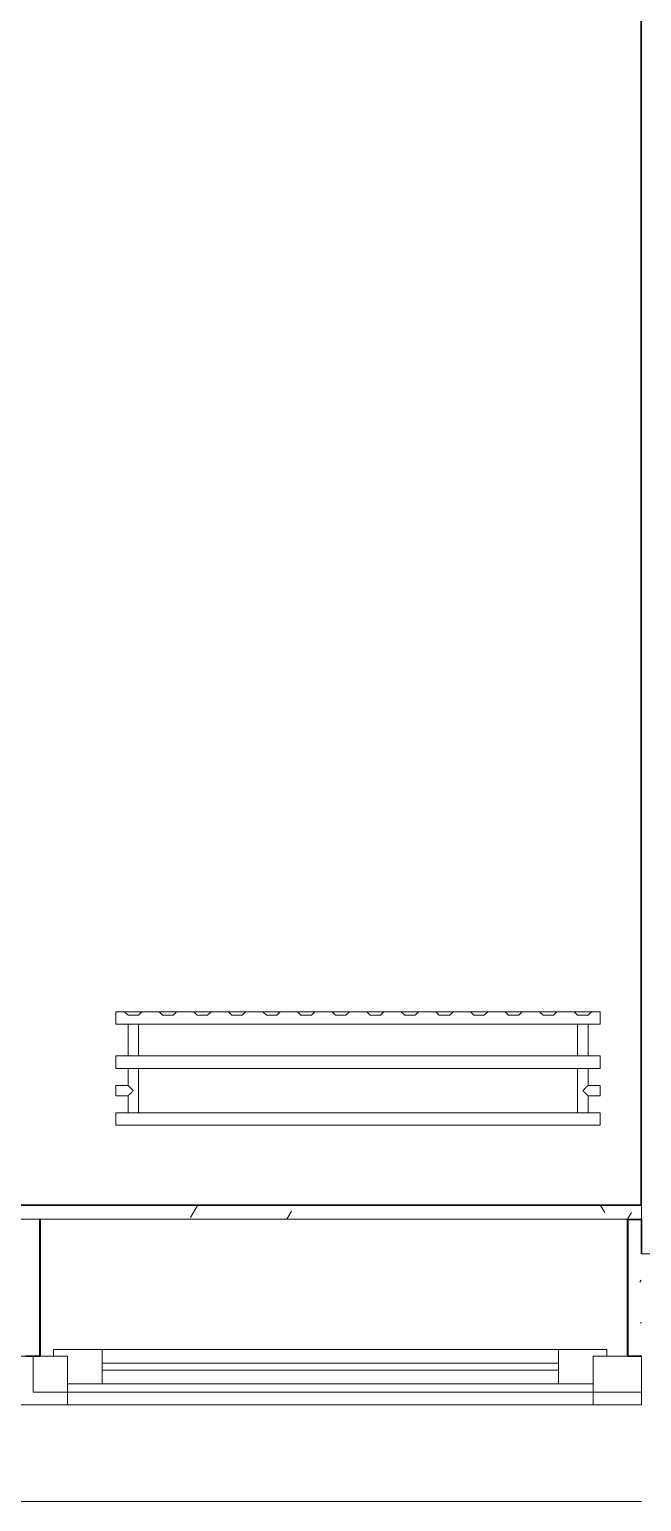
# Model space of a CAD drawing. Header units: millimetres. Extents: x 3914 to 443608, y -156176 to 78197.
# Drawn here: x 406465 to 407350, y -146235 to -144107 of the extents above; entities that cross this region are included whole.
import ezdxf

# ---------------------------------------------------------------- set-up
doc = ezdxf.new("R2010")
doc.units = ezdxf.units.MM
for name, color, linetype, lineweight in [('A-FLOR', 7, 'Continuous', 9), ('A-GLAZ', 7, 'Continuous', 9), ('A-GLAZ-1', 7, 'Continuous', 5), ('A-WALL', 7, 'Continuous', 5), ('A-WALL-1', 7, 'Continuous', 35), ('I-WALL', 7, 'Continuous', 5)]:
    doc.layers.add(name, color=color, linetype=linetype, lineweight=lineweight)
doc.layers.add('A-WALL-FNSH-1', color=9, linetype='Continuous', lineweight=5, true_color=0x808080)
doc.layers.add('M-EQPM-1', color=7, linetype='Continuous', lineweight=9, true_color=0xb2b2b2)
pattern_1 = [(0, (315419.7, -145976.68), (243.84, 60.96), [20.117, -162.763, 20.117, -162.763, -975.36]), (0, (315419.7, -145976.68), (243.84, 60.96), [-365.76, 20.117, -345.643, 20.117, -162.763, -426.72]), (0, (315419.7, -145976.68), (243.84, 60.96), [-914.4, 20.117, -101.803, 20.117, -284.683]), (120, (315511.14, -145946.2), (-174.71291, 180.691634), [20.117, -162.763, 20.117, -162.763, -975.36]), (120, (315511.14, -145946.2), (-174.71291, 180.691634), [-365.76, 20.117, -345.643, 20.117, -162.763, -426.72]), (120, (315511.14, -145946.2), (-174.71291, 180.691634), [-914.4, 20.117, -101.803, 20.117, -284.683]), (240, (315541.62, -145824.28), (-69.12709, -241.651634), [20.117, -162.763, 20.117, -162.763, -975.36]), (240, (315541.62, -145824.28), (-69.12709, -241.651634), [-365.76, 20.117, -345.643, 20.117, -162.763, -426.72]), (240, (315541.62, -145824.28), (-69.12709, -241.651634), [-914.4, 20.117, -101.803, 20.117, -284.683])]

# ---------------------------------------------------------------- blocks, each defined once
blk = doc.blocks.new('120_Окно_СКБ_1Ст - 120_Окно_СКБ_1Ст 900х2500_h_ с форточкой-V551-Объем проектирования 3 этажа')
at = {"layer": 'A-GLAZ'}
for p, q in [((-450, -127), (-450, -57)), ((-450, -57), (-380, -57)), ((-380, -57), (-380, -127)), ((380, -127), (380, -57)), ((380, -57), (450, -57)), ((450, -57), (450, -127)), ((380, -87), (-380, -87)), ((-380, -87), (-380, -127)), ((-330, -137), (-330, -87)), ((330, -137), (330, -87)), ((380, -127), (380, -87)), ((-380, -127), (-450, -127)), ((-380, -127), (-400, -127)), ((-400, -127), (-400, -137)), ((450, -127), (380, -127)), ((400, -127), (380, -127)), ((400, -137), (400, -127)), ((-400, -137), (400, -137)), ((400, -137), (-400, -137))]:
    blk.add_line(p, q, dxfattribs=at)
at = {"layer": 'A-GLAZ-1'}
for p, q in [((450, -57), (-450, -57)), ((-430, -127), (-400, -127)), ((-330, -107), (330, -107)), ((330, -117), (-330, -117)), ((400, -127), (420, -127)), ((440, -127), (450, -127))]:
    blk.add_line(p, q, dxfattribs=at)
blk = doc.blocks.new('radiator_prado_classic_z_tip_30_po exemplyaru - Classic Z Тип 30-300-V694-Объем проектирования 3 этажа')
at = {"layer": 'M-EQPM-1'}
for p, q in [((0, 228), (0, 210)), ((700, 228), (0, 228)), ((0, 210), (0, 228)), ((0, 228), (12.5, 228)), ((12.5, 228), (37.5, 228)), ((37.5, 228), (12.5, 228)), ((12.5, 228), (37.5, 228)), ((12.5, 228), (17.5, 223)), ((12.5, 228), (17.5, 223)), ((32.5, 223), (17.5, 223)), ((17.5, 223), (32.5, 223)), ((32.5, 223), (37.5, 228)), ((37.5, 228), (32.5, 223)), ((37.5, 228), (62.5, 228)), ((62.5, 228), (87.5, 228)), ((87.5, 228), (62.5, 228)), ((62.5, 228), (87.5, 228)), ((62.5, 228), (67.5, 223)), ((62.5, 228), (67.5, 223)), ((82.5, 223), (67.5, 223)), ((67.5, 223), (82.5, 223)), ((82.5, 223), (87.5, 228)), ((87.5, 228), (82.5, 223)), ((87.5, 228), (112.5, 228)), ((112.5, 228), (137.5, 228)), ((137.5, 228), (112.5, 228)), ((112.5, 228), (137.5, 228)), ((112.5, 228), (117.5, 223)), ((112.5, 228), (117.5, 223)), ((132.5, 223), (117.5, 223)), ((117.5, 223), (132.5, 223)), ((132.5, 223), (137.5, 228)), ((137.5, 228), (132.5, 223)), ((137.5, 228), (162.5, 228)), ((162.5, 228), (187.5, 228)), ((187.5, 228), (162.5, 228)), ((162.5, 228), (187.5, 228)), ((162.5, 228), (167.5, 223)), ((162.5, 228), (167.5, 223)), ((182.5, 223), (167.5, 223)), ((167.5, 223), (182.5, 223)), ((182.5, 223), (187.5, 228)), ((187.5, 228), (182.5, 223)), ((187.5, 228), (212.5, 228)), ((212.5, 228), (237.5, 228)), ((237.5, 228), (212.5, 228)), ((212.5, 228), (237.5, 228)), ((212.5, 228), (217.5, 223)), ((212.5, 228), (217.5, 223)), ((232.5, 223), (217.5, 223)), ((217.5, 223), (232.5, 223)), ((232.5, 223), (237.5, 228)), ((237.5, 228), (232.5, 223)), ((237.5, 228), (262.5, 228)), ((262.5, 228), (287.5, 228)), ((287.5, 228), (262.5, 228)), ((262.5, 228), (287.5, 228)), ((262.5, 228), (267.5, 223)), ((262.5, 228), (267.5, 223)), ((282.5, 223), (267.5, 223)), ((267.5, 223), (282.5, 223)), ((282.5, 223), (287.5, 228)), ((287.5, 228), (282.5, 223)), ((287.5, 228), (312.5, 228)), ((312.5, 228), (337.5, 228)), ((337.5, 228), (312.5, 228)), ((312.5, 228), (337.5, 228)), ((312.5, 228), (317.5, 223)), ((312.5, 228), (317.5, 223)), ((332.5, 223), (317.5, 223)), ((317.5, 223), (332.5, 223)), ((332.5, 223), (337.5, 228)), ((337.5, 228), (332.5, 223)), ((337.5, 228), (362.5, 228)), ((362.5, 228), (387.5, 228)), ((387.5, 228), (362.5, 228)), ((362.5, 228), (387.5, 228)), ((362.5, 228), (367.5, 223)), ((362.5, 228), (367.5, 223)), ((382.5, 223), (367.5, 223)), ((367.5, 223), (382.5, 223)), ((382.5, 223), (387.5, 228)), ((387.5, 228), (382.5, 223)), ((387.5, 228), (412.5, 228)), ((412.5, 228), (437.5, 228)), ((437.5, 228), (412.5, 228)), ((412.5, 228), (437.5, 228)), ((412.5, 228), (417.5, 223)), ((412.5, 228), (417.5, 223)), ((432.5, 223), (417.5, 223)), ((417.5, 223), (432.5, 223)), ((432.5, 223), (437.5, 228)), ((437.5, 228), (432.5, 223)), ((437.5, 228), (462.5, 228)), ((462.5, 228), (487.5, 228)), ((487.5, 228), (462.5, 228)), ((462.5, 228), (487.5, 228)), ((462.5, 228), (467.5, 223)), ((462.5, 228), (467.5, 223)), ((482.5, 223), (467.5, 223)), ((467.5, 223), (482.5, 223)), ((482.5, 223), (487.5, 228)), ((487.5, 228), (482.5, 223)), ((487.5, 228), (512.5, 228)), ((512.5, 228), (537.5, 228)), ((537.5, 228), (512.5, 228)), ((512.5, 228), (537.5, 228)), ((512.5, 228), (517.5, 223)), ((512.5, 228), (517.5, 223)), ((532.5, 223), (517.5, 223)), ((517.5, 223), (532.5, 223)), ((532.5, 223), (537.5, 228)), ((537.5, 228), (532.5, 223)), ((537.5, 228), (562.5, 228)), ((562.5, 228), (587.5, 228)), ((587.5, 228), (562.5, 228)), ((562.5, 228), (587.5, 228)), ((562.5, 228), (567.5, 223)), ((562.5, 228), (567.5, 223)), ((582.5, 223), (567.5, 223)), ((567.5, 223), (582.5, 223)), ((582.5, 223), (587.5, 228)), ((587.5, 228), (582.5, 223)), ((587.5, 228), (612.5, 228)), ((612.5, 228), (637.5, 228)), ((637.5, 228), (612.5, 228)), ((612.5, 228), (637.5, 228)), ((612.5, 228), (617.5, 223)), ((612.5, 228), (617.5, 223)), ((632.5, 223), (617.5, 223)), ((617.5, 223), (632.5, 223)), ((632.5, 223), (637.5, 228)), ((637.5, 228), (632.5, 223)), ((637.5, 228), (662.5, 228)), ((662.5, 228), (687.5, 228)), ((687.5, 228), (662.5, 228)), ((662.5, 228), (687.5, 228)), ((662.5, 228), (667.5, 223)), ((662.5, 228), (667.5, 223)), ((682.5, 223), (667.5, 223)), ((667.5, 223), (682.5, 223)), ((682.5, 223), (687.5, 228)), ((687.5, 228), (682.5, 223)), ((687.5, 228), (700, 228)), ((700, 210), (700, 228)), ((700, 228), (700, 210)), ((0, 210), (700, 210)), ((17.8, 210), (0, 210)), ((17.5, 210), (17.5, 164)), ((17.5, 210), (17.5, 164)), ((17.8, 210), (17.5, 210)), ((17.5, 210), (17.8, 210)), ((17.8, 210), (17.5, 210)), ((17.5, 210), (32.5, 210)), ((32.2, 210), (17.8, 210)), ((17.8, 210), (19.7, 210)), ((28.7, 210), (17.8, 210)), ((19.7, 210), (28.7, 210)), ((28.7, 210), (32.2, 210)), ((32.2, 210), (28.7, 210)), ((32.5, 210), (32.2, 210)), ((32.2, 210), (32.5, 210)), ((32.5, 210), (32.2, 210)), ((667.8, 210), (32.2, 210)), ((32.5, 164), (32.5, 210)), ((32.5, 164), (32.5, 210)), ((667.5, 210), (667.5, 164)), ((667.5, 210), (667.5, 164)), ((667.8, 210), (667.5, 210)), ((667.5, 210), (682.5, 210)), ((667.8, 210), (667.5, 210)), ((667.5, 210), (667.8, 210)), ((668.5, 210), (667.8, 210)), ((682.2, 210), (667.8, 210)), ((667.8, 210), (669.7, 210)), ((671.2, 210), (668.5, 210)), ((669.7, 210), (673.1, 210)), ((682.2, 210), (671.2, 210)), ((673.1, 210), (678.7, 210)), ((678.7, 210), (682.2, 210)), ((682.5, 210), (682.2, 210)), ((682.5, 210), (682.2, 210)), ((682.2, 210), (682.5, 210)), ((700, 210), (682.2, 210)), ((682.5, 164), (682.5, 210)), ((682.5, 164), (682.5, 210)), ((700, 164), (0, 164)), ((0, 164), (0, 146)), ((0, 146), (0, 164)), ((0, 164), (17.8, 164)), ((17.8, 164), (17.5, 164)), ((17.5, 164), (17.8, 164)), ((17.8, 164), (17.5, 164)), ((17.5, 164), (32.5, 164)), ((30.3, 164), (17.8, 164)), ((17.8, 164), (28.7, 164)), ((19.7, 164), (17.8, 164)), ((32.2, 164), (19.7, 164)), ((28.7, 164), (32.2, 164)), ((32.2, 164), (30.3, 164)), ((32.5, 164), (32.2, 164)), ((32.2, 164), (32.5, 164)), ((32.5, 164), (32.2, 164)), ((32.2, 164), (667.8, 164)), ((667.8, 164), (667.5, 164)), ((667.5, 164), (682.5, 164)), ((667.8, 164), (667.5, 164)), ((667.5, 164), (667.8, 164)), ((682.2, 164), (667.8, 164)), ((682.2, 164), (667.8, 164)), ((667.8, 164), (681.5, 164)), ((681.5, 164), (682.2, 164)), ((682.5, 164), (682.2, 164)), ((682.5, 164), (682.2, 164)), ((682.2, 164), (682.5, 164)), ((682.2, 164), (700, 164)), ((700, 146), (700, 164)), ((700, 164), (700, 146)), ((0, 146), (700, 146)), ((18.5, 146), (0, 146)), ((17.5, 146), (17.5, 121.5)), ((17.5, 146), (17.5, 121.5)), ((17.5, 146), (18.5, 146)), ((18.5, 146), (17.5, 146)), ((17.5, 146), (18.5, 146)), ((32.5, 146), (17.5, 146)), ((18.5, 146), (23.1, 146)), ((21.2, 146), (18.5, 146)), ((18.5, 146), (23.1, 146)), ((26.9, 146), (21.2, 146)), ((23.1, 146), (32.2, 146)), ((23.1, 146), (32.2, 146)), ((30.3, 146), (26.9, 146)), ((32.2, 146), (30.3, 146)), ((32.2, 146), (32.5, 146)), ((32.5, 146), (32.2, 146)), ((32.2, 146), (32.5, 146)), ((667.8, 146), (32.2, 146)), ((32.5, 82), (32.5, 146)), ((32.5, 82), (32.5, 146)), ((667.5, 146), (667.5, 82)), ((667.5, 146), (667.5, 82)), ((667.5, 146), (667.8, 146)), ((682.5, 146), (667.5, 146)), ((667.5, 146), (667.8, 146)), ((667.8, 146), (667.5, 146)), ((667.8, 146), (671.2, 146)), ((667.8, 146), (681.5, 146)), ((680.3, 146), (667.8, 146)), ((671.2, 146), (680.3, 146)), ((680.3, 146), (681.5, 146)), ((681.5, 146), (680.3, 146)), ((681.5, 146), (682.5, 146)), ((681.5, 146), (682.5, 146)), ((682.5, 146), (681.5, 146)), ((700, 146), (681.5, 146)), ((682.5, 121.5), (682.5, 146)), ((682.5, 121.5), (682.5, 146)), ((17.5, 121.5), (0, 121.5)), ((17.5, 121.5), (0, 121.5)), ((0, 121.5), (0, 120.5)), ((0, 106.5), (0, 121.5)), ((0, 120.5), (0, 107.5)), ((0, 120.5), (0, 119.3)), ((0, 114), (0, 120.5)), ((0, 120.5), (0, 120.5)), ((0, 119.3), (0, 117.8)), ((0, 117.8), (0, 114)), ((0, 114), (0, 110.3)), ((0, 107.5), (0, 114)), ((0, 110.3), (0, 108.7)), ((0, 108.7), (0, 107.5)), ((0, 107.5), (0, 106.5)), ((0, 107.5), (0, 107.5)), ((0, 106.5), (17.5, 106.5)), ((0, 106.5), (17.5, 106.5)), ((17.5, 106.5), (17.5, 82)), ((17.5, 106.5), (17.5, 82)), ((700, 121.5), (682.5, 121.5)), ((700, 121.5), (682.5, 121.5)), ((682.5, 82), (682.5, 106.5)), ((682.5, 106.5), (700, 106.5)), ((682.5, 82), (682.5, 106.5)), ((682.5, 106.5), (700, 106.5)), ((700, 121.5), (700, 106.5)), ((700, 120.5), (700, 121.5)), ((700, 121.5), (700, 120.5)), ((700, 120.5), (700, 121.5)), ((700, 107.5), (700, 120.5)), ((700, 120.5), (700, 107.5)), ((700, 119.3), (700, 120.5)), ((700, 117.8), (700, 119.3)), ((700, 115.9), (700, 117.8)), ((700, 114), (700, 115.9)), ((700, 112.1), (700, 114)), ((700, 110.3), (700, 112.1)), ((700, 108.7), (700, 110.3)), ((700, 107.5), (700, 108.7)), ((700, 106.5), (700, 107.5)), ((700, 107.5), (700, 106.5)), ((700, 106.5), (700, 107.5)), ((700, 82), (0, 82)), ((0, 82), (0, 64)), ((0, 64), (0, 82)), ((0, 82), (18.5, 82)), ((700, 64), (0, 64)), ((0, 64), (700, 64)), ((18.5, 82), (17.5, 82)), ((17.5, 82), (18.5, 82)), ((18.5, 82), (17.5, 82)), ((17.5, 82), (32.5, 82)), ((23.1, 82), (18.5, 82)), ((18.5, 82), (19.7, 82)), ((19.7, 82), (18.5, 82)), ((19.7, 82), (25, 82)), ((23.1, 82), (19.7, 82)), ((26.9, 82), (23.1, 82)), ((26.9, 82), (23.1, 82)), ((25, 82), (28.7, 82)), ((32.2, 82), (26.9, 82)), ((32.2, 82), (26.9, 82)), ((28.7, 82), (32.2, 82)), ((32.5, 82), (32.2, 82)), ((32.2, 82), (32.5, 82)), ((32.5, 82), (32.2, 82)), ((32.2, 82), (667.8, 82)), ((667.8, 82), (667.5, 82)), ((667.5, 82), (682.5, 82)), ((667.8, 82), (667.5, 82)), ((667.5, 82), (667.8, 82)), ((669.7, 82), (667.8, 82)), ((681.5, 82), (667.8, 82)), ((667.8, 82), (669.7, 82)), ((673.1, 82), (669.7, 82)), ((669.7, 82), (673.1, 82)), ((681.5, 82), (673.1, 82)), ((673.1, 82), (681.5, 82)), ((682.5, 82), (681.5, 82)), ((682.5, 82), (681.5, 82)), ((681.5, 82), (682.5, 82)), ((681.5, 82), (700, 82)), ((700, 64), (700, 82)), ((700, 82), (700, 64))]:
    blk.add_line(p, q, dxfattribs=at)
for points, knots in [([(18.5, 120.5), (18.4, 120.6), (18.3, 120.7), (18.1, 120.9), (17.9, 121.1), (17.8, 121.2), (17.7, 121.3), (17.5, 121.5), (17.5, 121.5), (17.5, 121.5)], [0.7142857, 0.7142857, 0.7142857, 0.7142857, 0.75, 0.7857143, 0.8214286, 0.8571429, 0.8928571, 0.9285714, 1, 1, 1, 1]), ([(17.5, 121.5), (17.5, 121.5), (17.5, 121.5), (17.7, 121.3), (17.8, 121.2), (17.9, 121.1), (18.1, 120.9), (18.3, 120.7), (18.4, 120.6), (18.5, 120.5)], [0, 0, 0, 0, 0.0714286, 0.1071429, 0.1428571, 0.1785714, 0.2142857, 0.25, 0.2857143, 0.2857143, 0.2857143, 0.2857143]), ([(17.5, 121.5), (17.5, 121.5), (17.5, 121.5), (17.7, 121.3), (17.8, 121.2), (17.9, 121.1), (18.1, 120.9), (18.3, 120.7), (18.4, 120.6), (18.5, 120.5)], [0, 0, 0, 0, 0.0714286, 0.1071429, 0.1428571, 0.1785714, 0.2142857, 0.25, 0.2857143, 0.2857143, 0.2857143, 0.2857143]), ([(25, 114), (24.5, 114.5), (23.6, 115.4), (22.4, 116.6), (21.6, 117.4), (21.1, 117.9), (20.8, 118.2), (20.5, 118.5), (20.2, 118.8), (19.8, 119.1), (19.6, 119.4), (19.3, 119.7), (19, 120), (18.7, 120.3), (18.5, 120.5), (18.3, 120.7), (18.1, 120.9), (17.9, 121.1), (17.8, 121.2), (17.7, 121.3), (17.5, 121.5), (17.5, 121.5), (17.5, 121.5)], [0, 0, 0, 0, 0.142857, 0.285714, 0.357143, 0.392857, 0.428571, 0.464286, 0.5, 0.535714, 0.571429, 0.607143, 0.642857, 0.678571, 0.714286, 0.75, 0.785714, 0.821429, 0.857143, 0.892857, 0.928571, 1, 1, 1, 1]), ([(17.5, 106.5), (17.5, 106.5), (17.5, 106.5), (17.7, 106.7), (17.8, 106.8), (17.9, 106.9), (18.1, 107.1), (18.3, 107.3), (18.5, 107.5), (18.7, 107.7), (19, 108), (19.3, 108.3), (19.6, 108.6), (19.8, 108.9), (20.3, 109.3), (20.7, 109.7), (21.1, 110.1), (21.6, 110.6), (22.4, 111.4), (23.6, 112.6), (24.5, 113.5), (25, 114)], [0, 0, 0, 0, 0.071429, 0.107143, 0.142857, 0.178571, 0.214286, 0.25, 0.285714, 0.321429, 0.357143, 0.392857, 0.428571, 0.464286, 0.5, 0.571429, 0.607143, 0.642857, 0.714286, 0.857143, 1, 1, 1, 1]), ([(17.5, 106.5), (17.5, 106.5), (17.5, 106.5), (17.7, 106.7), (17.8, 106.8), (17.9, 106.9), (18.1, 107.1), (18.3, 107.3), (18.4, 107.4), (18.5, 107.5)], [0, 0, 0, 0, 0.0714286, 0.1071429, 0.1428571, 0.1785714, 0.2142857, 0.25, 0.2857143, 0.2857143, 0.2857143, 0.2857143]), ([(18.5, 107.5), (18.4, 107.4), (18.3, 107.3), (18.1, 107.1), (17.9, 106.9), (17.8, 106.8), (17.7, 106.7), (17.5, 106.5), (17.5, 106.5), (17.5, 106.5)], [0.7142857, 0.7142857, 0.7142857, 0.7142857, 0.75, 0.7857143, 0.8214286, 0.8571429, 0.8928571, 0.9285714, 1, 1, 1, 1]), ([(18.5, 107.5), (18.4, 107.4), (18.3, 107.3), (18.1, 107.1), (17.9, 106.9), (17.8, 106.8), (17.7, 106.7), (17.5, 106.5), (17.5, 106.5), (17.5, 106.5)], [0.7142857, 0.7142857, 0.7142857, 0.7142857, 0.75, 0.7857143, 0.8214286, 0.8571429, 0.8928571, 0.9285714, 1, 1, 1, 1]), ([(22.1, 116.9), (21.9, 117.1), (21.6, 117.4), (21.1, 117.9), (20.8, 118.2), (20.5, 118.5), (20.2, 118.8), (19.9, 119.2), (19.7, 119.3), (19.6, 119.4)], [0.2857143, 0.2857143, 0.2857143, 0.2857143, 0.3571429, 0.3928571, 0.4285714, 0.4642857, 0.5, 0.5357143, 0.5714286, 0.5714286, 0.5714286, 0.5714286]), ([(19.6, 119.4), (19.7, 119.3), (19.9, 119.2), (20.3, 118.7), (20.7, 118.3), (21.1, 117.9), (21.6, 117.4), (21.9, 117.1), (22.1, 116.9)], [0.4285714, 0.4285714, 0.4285714, 0.4285714, 0.4642857, 0.5, 0.5714286, 0.6071429, 0.6428571, 0.7142857, 0.7142857, 0.7142857, 0.7142857]), ([(19.6, 119.4), (19.7, 119.3), (19.8, 119.1), (20.3, 118.7), (20.7, 118.3), (21.1, 117.9), (21.6, 117.4), (21.9, 117.1), (22.1, 116.9)], [0.4285714, 0.4285714, 0.4285714, 0.4285714, 0.4642857, 0.5, 0.5714286, 0.6071429, 0.6428571, 0.7142857, 0.7142857, 0.7142857, 0.7142857]), ([(19.6, 108.6), (19.7, 108.7), (19.9, 108.8), (20.3, 109.3), (20.7, 109.7), (21.1, 110.1), (21.6, 110.6), (21.9, 110.9), (22.1, 111.1)], [0.4285714, 0.4285714, 0.4285714, 0.4285714, 0.4642857, 0.5, 0.5714286, 0.6071429, 0.6428571, 0.7142857, 0.7142857, 0.7142857, 0.7142857]), ([(22.1, 111.1), (21.9, 110.9), (21.6, 110.6), (21.1, 110.1), (20.8, 109.8), (20.5, 109.5), (20.2, 109.2), (19.9, 108.8), (19.7, 108.7), (19.6, 108.6)], [0.2857143, 0.2857143, 0.2857143, 0.2857143, 0.3571429, 0.3928571, 0.4285714, 0.4642857, 0.5, 0.5357143, 0.5714286, 0.5714286, 0.5714286, 0.5714286]), ([(22.1, 111.1), (21.9, 110.9), (21.6, 110.6), (21.1, 110.1), (20.8, 109.8), (20.5, 109.5), (20.2, 109.2), (19.8, 108.9), (19.7, 108.7), (19.6, 108.6)], [0.2857143, 0.2857143, 0.2857143, 0.2857143, 0.3571429, 0.3928571, 0.4285714, 0.4642857, 0.5, 0.5357143, 0.5714286, 0.5714286, 0.5714286, 0.5714286]), ([(675, 114), (675.5, 114.5), (676.4, 115.4), (677.6, 116.6), (678.4, 117.4), (678.9, 117.9), (679.2, 118.2), (679.5, 118.5), (679.8, 118.8), (680.1, 119.2), (680.4, 119.4), (680.7, 119.7), (681, 120), (681.3, 120.3), (681.5, 120.5), (681.7, 120.7), (681.9, 120.9), (682.1, 121.1), (682.2, 121.2), (682.3, 121.3), (682.5, 121.5), (682.5, 121.5), (682.5, 121.5)], [0, 0, 0, 0, 0.142857, 0.285714, 0.357143, 0.392857, 0.428571, 0.464286, 0.5, 0.535714, 0.571429, 0.607143, 0.642857, 0.678571, 0.714286, 0.75, 0.785714, 0.821429, 0.857143, 0.892857, 0.928571, 1, 1, 1, 1]), ([(682.5, 106.5), (682.5, 106.5), (682.5, 106.5), (682.3, 106.7), (682.2, 106.8), (682.1, 106.9), (681.9, 107.1), (681.7, 107.3), (681.5, 107.5), (681.3, 107.7), (681, 108), (680.7, 108.3), (680.4, 108.6), (680.1, 108.8), (679.7, 109.3), (679.3, 109.7), (678.9, 110.1), (678.4, 110.6), (677.6, 111.4), (676.4, 112.6), (675.5, 113.5), (675, 114)], [0, 0, 0, 0, 0.071429, 0.107143, 0.142857, 0.178571, 0.214286, 0.25, 0.285714, 0.321429, 0.357143, 0.392857, 0.428571, 0.464286, 0.5, 0.571429, 0.607143, 0.642857, 0.714286, 0.857143, 1, 1, 1, 1]), ([(680.4, 119.4), (680.3, 119.3), (680.1, 119.2), (679.7, 118.7), (679.3, 118.3), (678.9, 117.9), (678.4, 117.4), (678.1, 117.1), (677.9, 116.9)], [0.4285714, 0.4285714, 0.4285714, 0.4285714, 0.4642857, 0.5, 0.5714286, 0.6071429, 0.6428571, 0.7142857, 0.7142857, 0.7142857, 0.7142857]), ([(677.9, 116.9), (678.1, 117.1), (678.4, 117.4), (678.9, 117.9), (679.2, 118.2), (679.5, 118.5), (679.8, 118.8), (680.1, 119.2), (680.3, 119.3), (680.4, 119.4)], [0.2857143, 0.2857143, 0.2857143, 0.2857143, 0.3571429, 0.3928571, 0.4285714, 0.4642857, 0.5, 0.5357143, 0.5714286, 0.5714286, 0.5714286, 0.5714286]), ([(679.2, 118.2), (679.1, 118.1), (678.9, 117.9), (678.4, 117.4), (678.1, 117.1), (677.9, 116.9)], [0.5714286, 0.5714286, 0.5714286, 0.5714286, 0.6071429, 0.6428571, 0.7142857, 0.7142857, 0.7142857, 0.7142857]), ([(677.9, 111.1), (678.1, 110.9), (678.4, 110.6), (678.9, 110.1), (679.2, 109.8), (679.5, 109.5), (679.8, 109.2), (680.1, 108.8), (680.3, 108.7), (680.4, 108.6)], [0.2857143, 0.2857143, 0.2857143, 0.2857143, 0.3571429, 0.3928571, 0.4285714, 0.4642857, 0.5, 0.5357143, 0.5714286, 0.5714286, 0.5714286, 0.5714286]), ([(677.9, 111.1), (678.1, 110.9), (678.4, 110.6), (678.9, 110.1), (679.1, 109.9), (679.2, 109.8)], [0.2857143, 0.2857143, 0.2857143, 0.2857143, 0.3571429, 0.3928571, 0.4285714, 0.4285714, 0.4285714, 0.4285714]), ([(680.4, 108.6), (680.3, 108.7), (680.1, 108.8), (679.7, 109.3), (679.3, 109.7), (678.9, 110.1), (678.4, 110.6), (678.1, 110.9), (677.9, 111.1)], [0.4285714, 0.4285714, 0.4285714, 0.4285714, 0.4642857, 0.5, 0.5714286, 0.6071429, 0.6428571, 0.7142857, 0.7142857, 0.7142857, 0.7142857]), ([(680.4, 119.4), (680.3, 119.3), (680.1, 119.2), (679.7, 118.7), (679.4, 118.4), (679.2, 118.2)], [0.4285714, 0.4285714, 0.4285714, 0.4285714, 0.4642857, 0.5, 0.5714286, 0.5714286, 0.5714286, 0.5714286]), ([(682.5, 121.5), (682.5, 121.5), (682.5, 121.5), (682.3, 121.3), (682.2, 121.2), (682.1, 121.1), (681.9, 120.9), (681.7, 120.7), (681.6, 120.6), (681.5, 120.5)], [0, 0, 0, 0, 0.0714286, 0.1071429, 0.1428571, 0.1785714, 0.2142857, 0.25, 0.2857143, 0.2857143, 0.2857143, 0.2857143]), ([(682.5, 121.5), (682.5, 121.5), (682.5, 121.5), (682.3, 121.3), (682.2, 121.2), (682.1, 121.1), (681.9, 120.9), (681.7, 120.7), (681.6, 120.6), (681.5, 120.5)], [0, 0, 0, 0, 0.0714286, 0.1071429, 0.1428571, 0.1785714, 0.2142857, 0.25, 0.2857143, 0.2857143, 0.2857143, 0.2857143]), ([(681.5, 120.5), (681.6, 120.6), (681.7, 120.7), (681.9, 120.9), (682.1, 121.1), (682.2, 121.2), (682.3, 121.3), (682.5, 121.5), (682.5, 121.5), (682.5, 121.5)], [0.7142857, 0.7142857, 0.7142857, 0.7142857, 0.75, 0.7857143, 0.8214286, 0.8571429, 0.8928571, 0.9285714, 1, 1, 1, 1]), ([(681.5, 107.5), (681.6, 107.4), (681.7, 107.3), (681.9, 107.1), (682.1, 106.9), (682.2, 106.8), (682.3, 106.7), (682.5, 106.5), (682.5, 106.5), (682.5, 106.5)], [0.7142857, 0.7142857, 0.7142857, 0.7142857, 0.75, 0.7857143, 0.8214286, 0.8571429, 0.8928571, 0.9285714, 1, 1, 1, 1]), ([(681.5, 107.5), (681.6, 107.4), (681.7, 107.3), (681.9, 107.1), (682.1, 106.9), (682.2, 106.8), (682.3, 106.7), (682.5, 106.5), (682.5, 106.5), (682.5, 106.5)], [0.7142857, 0.7142857, 0.7142857, 0.7142857, 0.75, 0.7857143, 0.8214286, 0.8571429, 0.8928571, 0.9285714, 1, 1, 1, 1]), ([(682.5, 106.5), (682.5, 106.5), (682.5, 106.5), (682.3, 106.7), (682.2, 106.8), (682.1, 106.9), (681.9, 107.1), (681.7, 107.3), (681.6, 107.4), (681.5, 107.5)], [0, 0, 0, 0, 0.0714286, 0.1071429, 0.1428571, 0.1785714, 0.2142857, 0.25, 0.2857143, 0.2857143, 0.2857143, 0.2857143])]:
    blk.add_open_spline(points, degree=3, knots=knots, dxfattribs=at)
for points in [[(19.6, 119.4), (19.5, 119.5), (19.3, 119.7), (19, 120), (18.7, 120.3), (18.6, 120.4), (18.5, 120.5)], [(18.5, 120.5), (18.6, 120.4), (18.7, 120.3), (19, 120), (19.3, 119.7), (19.5, 119.5), (19.6, 119.4)], [(18.5, 120.5), (18.6, 120.4), (18.7, 120.3), (19, 120), (19.3, 119.7), (19.5, 119.5), (19.6, 119.4)], [(18.5, 107.5), (18.6, 107.6), (18.7, 107.7), (19, 108), (19.3, 108.3), (19.5, 108.5), (19.6, 108.6)], [(19.6, 108.6), (19.5, 108.5), (19.3, 108.3), (19, 108), (18.7, 107.7), (18.6, 107.6), (18.5, 107.5)], [(19.6, 108.6), (19.5, 108.5), (19.3, 108.3), (19, 108), (18.7, 107.7), (18.6, 107.6), (18.5, 107.5)], [(25, 114), (24.5, 114.5), (23.6, 115.4), (22.6, 116.4), (22.1, 116.9)], [(22.1, 116.9), (22.6, 116.4), (23.6, 115.4), (24.5, 114.5), (25, 114)], [(22.1, 116.9), (22.6, 116.4), (23.6, 115.4), (24.5, 114.5), (25, 114)], [(25, 114), (24.5, 113.5), (23.6, 112.6), (22.6, 111.6), (22.1, 111.1)], [(25, 114), (24.5, 113.5), (23.6, 112.6), (22.6, 111.6), (22.1, 111.1)], [(22.1, 111.1), (22.6, 111.6), (23.1, 112.1), (23.6, 112.6)], [(23.6, 112.6), (24, 113), (24.5, 113.5), (25, 114)], [(677.9, 116.9), (677.4, 116.4), (676.4, 115.4), (675.5, 114.5), (675, 114)], [(677.9, 116.9), (677.4, 116.4), (676.4, 115.4), (675.5, 114.5), (675, 114)], [(675, 114), (675.5, 114.5), (676.4, 115.4), (677.4, 116.4), (677.9, 116.9)], [(675, 114), (675.5, 113.5), (676.4, 112.6), (677.4, 111.6), (677.9, 111.1)], [(675, 114), (675.5, 113.5), (676.4, 112.6), (677.4, 111.6), (677.9, 111.1)], [(677.9, 111.1), (677.4, 111.6), (676.4, 112.6), (675.5, 113.5), (675, 114)], [(679.2, 109.8), (679.3, 109.7), (679.5, 109.5), (679.8, 109.2), (680.1, 108.8), (680.3, 108.7), (680.4, 108.6)], [(681.5, 120.5), (681.4, 120.4), (681.3, 120.3), (681, 120), (680.7, 119.7), (680.5, 119.5), (680.4, 119.4)], [(681.5, 120.5), (681.4, 120.4), (681.3, 120.3), (681, 120), (680.7, 119.7), (680.5, 119.5), (680.4, 119.4)], [(680.4, 119.4), (680.5, 119.5), (680.7, 119.7), (681, 120), (681.3, 120.3), (681.4, 120.4), (681.5, 120.5)], [(680.4, 108.6), (680.5, 108.5), (680.7, 108.3), (681, 108), (681.3, 107.7), (681.4, 107.6), (681.5, 107.5)], [(680.4, 108.6), (680.5, 108.5), (680.7, 108.3), (681, 108), (681.3, 107.7), (681.4, 107.6), (681.5, 107.5)], [(681.5, 107.5), (681.4, 107.6), (681.3, 107.7), (681, 108), (680.7, 108.3), (680.5, 108.5), (680.4, 108.6)]]:
    blk.add_open_spline(points, degree=3, dxfattribs=at)

msp = doc.modelspace()

# ---------------------------------------------------------------- hatches: boundary and pattern name
at = {"layer": 'I-WALL'}
h = msp.add_hatch(dxfattribs=at)
h.set_pattern_fill('FP_191', color=256, style=0, pattern_type=2)
h.set_pattern_definition(pattern_1)
h.paths.add_polyline_path([(406689.7, -145826.7), (407348.7, -145826.7), (407348.7, -145806.7), (405049.7, -145807.6), (405029.7, -145826.7), (406470.2, -145826.7)])
h.paths.add_polyline_path([(405029.7, -145826.7), (405049.7, -145806.7), (405029.7, -145806.7), (405029.7, -145816.7)])
h = msp.add_hatch(dxfattribs=at)
h.set_pattern_fill('FP_191', color=256, style=0, pattern_type=2)
h.set_pattern_definition(pattern_1)
h.paths.add_polyline_path([(407349.7, -146024.7), (407348.7, -145826.8), (407329.7, -145827.8), (407329.7, -146024.7)])

# ---------------------------------------------------------------- linework, layer by layer
at = {"layer": 'A-FLOR'}
msp.add_line((407349.7, -142171.7), (407349.7, -145826.7), dxfattribs=at)
at = {"layer": 'A-WALL'}
for p, q in [((407349.7, -145806.7), (405049.7, -145806.7)), ((405029.7, -145826.7), (407348.7, -145826.7)), ((407349.7, -145876.7), (407369.7, -145876.7)), ((406470.2, -146076.7), (406470.2, -146076.7)), ((407349.7, -146234.7), (406449.7, -146234.7))]:
    msp.add_line(p, q, dxfattribs=at)
at = {"layer": 'A-WALL-1'}
for p, q in [((406479.7, -146024.7), (406479.7, -145826.7)), ((407349.7, -145826.8), (407329.7, -145826.8)), ((407329.7, -145826.8), (407329.7, -146024.7)), ((407348.7, -145826.7), (407349.7, -145826.7)), ((407349.7, -145826.7), (407349.7, -145876.7)), ((406459.7, -146024.7), (406479.7, -146024.7)), ((407329.7, -146024.7), (407349.7, -146024.7))]:
    msp.add_line(p, q, dxfattribs=at)
at = {"layer": 'A-WALL-FNSH-1'}
for p, q in [((407348.7, -142221.7), (407348.7, -145805.7)), ((407348.7, -145805.7), (405050.7, -145805.7)), ((406480.7, -146024.7), (406480.7, -145826.7)), ((407329.7, -145826.8), (407328.7, -145826.8)), ((407328.7, -145826.8), (407328.7, -146024.7)), ((406479.7, -146024.7), (406480.7, -146024.7)), ((407328.7, -146024.7), (407329.7, -146024.7))]:
    msp.add_line(p, q, dxfattribs=at)
at = {"layer": 'I-WALL'}
for p, q in [((406470.2, -146076.7), (406470.2, -146024.7)), ((407349.7, -146076.7), (406470.2, -146076.7))]:
    msp.add_line(p, q, dxfattribs=at)

# ---------------------------------------------------------------- block references
at = {"layer": 'A-GLAZ', "color": 3, "rotation": 180}
msp.add_blockref('120_Окно_СКБ_1Ст - 120_Окно_СКБ_1Ст 900х2500_h_ с форточкой-V551-Объем проектирования 3 этажа', (406899.7, -146151.7), dxfattribs=at)
at = {"layer": 'M-EQPM-1'}
msp.add_blockref('radiator_prado_classic_z_tip_30_po exemplyaru - Classic Z Тип 30-300-V694-Объем проектирования 3 этажа', (406589.8, -145754.7), dxfattribs=at)

doc.saveas('drawing.dxf')
